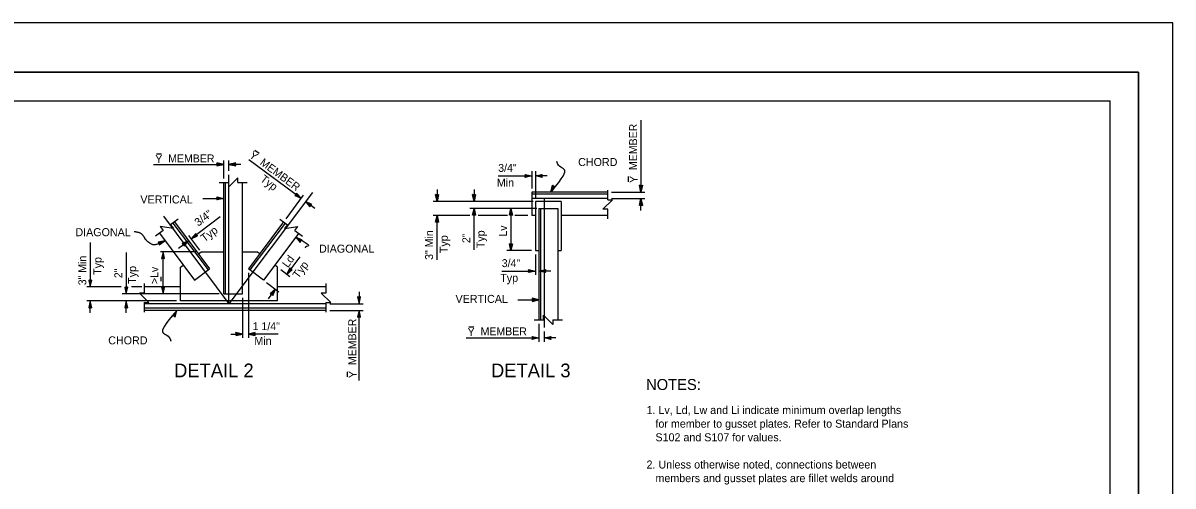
# Model space of a CAD drawing. Extents: x -893 to 867, y -474 to 712.
# Drawn here: x -139 to 867, y 307 to 712 of the extents above; entities that cross this region are included whole.
import ezdxf

# ---------------------------------------------------------------- set-up
doc = ezdxf.new("R2010")
doc.units = 0
for name, color, linetype in [('60 Nongeo Data', 7, 'Continuous'), ('border_PLOTTING-ELEMENTS', 7, 'Continuous'), ('border_rw_22x34_Cut_Lines', 7, 'Continuous'), ('border_SHEET', 7, 'Continuous'), ('str_Center-Line-A', 7, 'Continuous'), ('str_Dimensions-A', 7, 'Continuous'), ('str_Misc-Steel-B', 7, 'Continuous'), ('str_Misc-Steel-C', 7, 'Continuous'), ('str_Misc-Steel-D', 7, 'Continuous'), ('str_Text-A', 7, 'Continuous')]:
    doc.layers.add(name, color=color, linetype=linetype)

# ---------------------------------------------------------------- blocks, each defined once
blk = doc.blocks.new('AHT')
at = {"layer": '60 Nongeo Data'}
blk.add_lwpolyline([(-5.9055, 1.3189), (0, 0), (-5.9059, -1.3094), (-5.6957, -0.9602), (-1.3693, -0.0035), (-5.6968, 0.9693), (-5.4886, 0.6205), (-2.7193, 0.002), (-5.4858, -0.6114), (-5.2756, -0.2622), (-4.0791, 0.0031), (-5.2799, 0.2713), (-5.1181, 0), (-5.9059, -1.3094), (-5.1181, 0)], close=True, dxfattribs=at)

msp = doc.modelspace()

# ---------------------------------------------------------------- linework, layer by layer
at = {"layer": 'border_PLOTTING-ELEMENTS'}
for points in [[(-893.5, -474), (866.5, -474), (866.5, 712), (-893.5, 712)], [(-863.5, -431), (836.5, -431), (836.5, 669), (-863.5, 669)]]:
    msp.add_lwpolyline(points, close=True, dxfattribs=at)
at = {"layer": 'border_rw_22x34_Cut_Lines'}
for p, q in [((-863.5, 669), (836.5, 669)), ((836.5, 669), (836.5, -431))]:
    msp.add_line(p, q, dxfattribs=at)
at = {"layer": 'border_SHEET'}
for p in [(-813.5, 644), (811.5, -406)]:
    msp.add_line(p, (811.5, 644), dxfattribs=at)
at = {"layer": 'str_Center-Line-A'}
for p, q in [((41.1, 466.7), (41.1, 579.3)), ((114, 563.9), (41.1, 466.7)), ((372.3, 558.5), (305.9, 558.5)), ((316.7, 558.5), (316.7, 445.9)), ((-16.3, 543.2), (41.1, 466.7)), ((125.8, 466.7), (-33.1, 466.7))]:
    msp.add_line(p, q, dxfattribs=at)
at = {"layer": 'str_Dimensions-A'}
for p, q in [((401.3, 627), (401.3, 564.3)), ((-24.8, 588.4), (36.5, 588.4)), ((36.5, 576), (36.5, 591.9)), ((41.1, 582.7), (41.1, 591.9)), ((51.5, 588.4), (41.1, 588.4)), ((58.3, 592.7), (104.2, 558.8)), ((276.5, 578.4), (305.9, 578.4)), ((305.9, 582.6), (305.9, 567.5)), ((309, 582.6), (309, 559.6)), ((319.3, 578.4), (309, 578.4)), ((223, 566.5), (223, 556.1)), ((255.4, 566.5), (255.4, 556.1)), ((375.7, 564.3), (404.8, 564.3)), ((18.2, 558.7), (36.5, 558.7)), ((91, 540.9), (106.2, 561.6)), ((116.2, 549.9), (107.9, 556)), ((307.1, 556.1), (219.5, 556.1)), ((375.7, 558.5), (404.8, 558.5)), ((401.3, 548.2), (401.3, 558.5)), ((251.6, 543.8), (219.5, 543.8)), ((223, 505), (223, 543.8)), ((308.6, 550), (251.6, 550)), ((255.4, 513.8), (255.4, 550)), ((284.7, 543.8), (259.1, 543.8)), ((310.4, 550), (284.1, 550)), ((287.6, 550), (287.6, 513.1)), ((302.5, 543.8), (290.9, 543.8)), ((33.5, 542.6), (8.1, 523.5)), ((15.6, 513.6), (6.1, 526.3)), ((-80.2, 520.2), (-80.2, 481.4)), ((-3, 515.2), (5.7, 521.7)), ((305.5, 513.1), (284.1, 513.1)), ((-48.8, 511.5), (-48.8, 475.2)), ((13.3, 512.1), (-18.8, 512.1)), ((-16.5, 475.2), (-16.5, 512.1)), ((103, 507.6), (91.7, 492.5)), ((309, 509.7), (309, 491.8)), ((58.1, 493.6), (58.1, 436.8)), ((86.3, 496.5), (94.4, 490.4)), ((279.6, 495.2), (309, 495.2)), ((322.4, 495.2), (312, 495.2)), ((74, 485.2), (84.6, 477.2)), ((-53.3, 481.4), (-83.3, 481.4)), ((32.5, 475.2), (-52.3, 475.2)), ((-35, 481.4), (-44.2, 481.4)), ((75.6, 471), (81.8, 479.3)), ((154.8, 477.1), (154.8, 466.7)), ((-4.8, 469.1), (-83.3, 469.1)), ((-80.2, 458.7), (-80.2, 469.1)), ((-48.8, 458.7), (-48.8, 469.1)), ((52.9, 471.8), (52.9, 436.8)), ((129.2, 466.7), (158.3, 466.7)), ((293.8, 470.1), (312.1, 470.1)), ((129.2, 460.9), (158.3, 460.9)), ((154.8, 399.6), (154.8, 460.9)), ((312, 449.2), (312, 433.3)), ((316.7, 442.5), (316.7, 433.3)), ((42.6, 440.2), (52.9, 440.2)), ((84.2, 440.2), (58.1, 440.2)), ((248.4, 436.8), (312, 436.8)), ((327, 436.8), (316.7, 436.8))]:
    msp.add_line(p, q, dxfattribs=at)
for points, degree in [([(322.5, 564.3), (345.3, 591.1), (330.2, 580.1), (327.8, 591.1)], 3), ([(-15, 521.6), (-22.8, 517.7), (-27.3, 518.7), (-32.1, 522.8), (-32.6, 524.6), (-36.3, 529), (-41.7, 529.5)], 2), ([(99.5, 524.9), (118.1, 515.1), (107.7, 518.3), (107.6, 515.1)], 3), ([(-15, 521.6), (-19.6, 520.2), (-17.2, 520.7), (-17.2, 520.2)], 3), ([(-4.6, 460.9), (-27.4, 434.1), (-12.3, 445.1), (-9.8, 434.1)], 3)]:
    msp.add_open_spline(points, degree=degree, dxfattribs=at)
at = {"layer": 'str_Misc-Steel-B'}
for p, q in [((309, 556.1), (309, 513.1)), ((331.6, 556.1), (309, 556.1)), ((331.6, 556.1), (331.6, 513.1)), ((309, 513.1), (312, 513.1)), ((328.5, 513.1), (331.6, 513.1)), ((14.3, 510.2), (16.7, 512.1)), ((16.7, 512.1), (36.5, 512.1)), ((52.9, 512.1), (65.5, 512.1)), ((68, 510.2), (65.5, 512.1)), ((-1.3, 498.5), (1.1, 500.4)), ((-1.3, 469.1), (-1.3, 498.5)), ((83.6, 498.5), (81.1, 500.4)), ((83.6, 469.1), (83.6, 498.5)), ((83.6, 469.1), (-1.3, 469.1))]:
    msp.add_line(p, q, dxfattribs=at)
at = {"layer": 'str_Misc-Steel-C'}
for p, q in [((40.6, 568.4), (48.8, 576.6)), ((48.8, 572.5), (48.8, 576.6)), ((32.4, 572.5), (40.6, 572.5)), ((36.5, 475.2), (36.5, 572.5)), ((38, 475.2), (38, 572.5)), ((40.6, 572.5), (40.6, 568.4)), ((48.8, 572.5), (57, 572.5)), ((52.9, 475.2), (52.9, 572.5)), ((312, 550), (312, 452.7)), ((312, 550), (328.5, 550)), ((313.6, 550), (313.6, 452.7)), ((328.5, 550), (328.5, 452.7)), ((-3.4, 540.6), (-10, 535.7)), ((-7.9, 537.2), (22.9, 496.2)), ((-6.7, 538.2), (24.1, 497.1)), ((88.9, 538.2), (58.1, 497.1)), ((90.1, 537.2), (59.3, 496.2)), ((85.6, 540.6), (92.2, 535.7)), ((92.2, 535.7), (89.7, 532.4)), ((89.7, 532.4), (101.2, 534.1)), ((98.8, 530.8), (101.2, 534.1)), ((-16.5, 530.8), (-23.1, 525.8)), ((-19.8, 528.3), (11, 487.2)), ((102.1, 528.3), (71.3, 487.2)), ((98.8, 530.8), (105.3, 525.8)), ((11, 487.2), (24.1, 497.1)), ((71.3, 487.2), (58.1, 497.1)), ((36.5, 475.2), (52.9, 475.2)), ((307.9, 452.7), (316.1, 452.7)), ((316.1, 452.7), (316.1, 456.8)), ((316.1, 456.8), (324.4, 448.6)), ((324.4, 452.7), (332.6, 452.7)), ((324.4, 452.7), (324.4, 448.6))]:
    msp.add_line(p, q, dxfattribs=at)
msp.add_lwpolyline([(-10, 535.7), (-7.5, 532.4), (-19, 534.1), (-16.5, 530.8)], dxfattribs=at)
at = {"layer": 'str_Misc-Steel-D'}
for p, q in [((372.3, 564.3), (305.9, 564.3)), ((305.9, 564.3), (305.9, 543.8)), ((372.3, 557.6), (372.3, 565.9)), ((372.3, 562.3), (305.9, 562.3)), ((368.1, 549.2), (376.4, 557.6)), ((372.3, 557.6), (376.4, 557.6)), ((309, 543.8), (305.9, 543.8)), ((372.3, 543.8), (331.6, 543.8)), ((372.3, 549.2), (368.1, 549.2)), ((372.3, 540.8), (372.3, 549.2)), ((-33.1, 484.4), (-33.1, 476)), ((125.8, 484.4), (125.8, 476)), ((-33.1, 476), (-37.3, 476)), ((-37.3, 476), (-28.9, 467.7)), ((-1.3, 481.4), (-33.1, 481.4)), ((125.8, 481.4), (83.6, 481.4)), ((125.8, 476), (121.6, 476)), ((121.6, 476), (130, 467.7)), ((-33.1, 467.7), (-33.1, 459.3)), ((-33.1, 467.7), (-28.9, 467.7)), ((125.8, 462.9), (-33.1, 462.9)), ((125.8, 467.7), (125.8, 459.3)), ((125.8, 467.7), (130, 467.7)), ((125.8, 460.9), (-33.1, 460.9))]:
    msp.add_line(p, q, dxfattribs=at)
at = {"layer": 'str_Text-A'}
for p, q in [((-22.4, 597.7), (-17.8, 597.7)), ((63.7, 600.9), (67.4, 598.1)), ((390.4, 573.2), (390.4, 577.8)), ((-18.1, 486.5), (-18.1, 490.1)), ((250.7, 446.6), (255.3, 446.6)), ((144.8, 402.7), (144.8, 407.3))]:
    msp.add_line(p, q, dxfattribs=at)

# ---------------------------------------------------------------- block references
at = {"layer": 'str_Dimensions-A', "xscale": 1.0025045775084613}
for p, yscale in [((36.5, 588.4), -0.9976268619133597), ((305.9, 578.4), 0.9976268619133597), ((36.5, 558.7), 0.9976268619133597), ((309, 495.2), 0.9976268619133597), ((312.1, 470.1), -0.9976268619133597), ((52.9, 440.2), -0.9976268619133597), ((312, 436.8), 0.9976268619133597)]:
    msp.add_blockref('AHT', p, dxfattribs=dict(at, yscale=yscale))
at = {"layer": 'str_Dimensions-A'}
for p, xscale, yscale, rotation in [((41.1, 588.4), 1.0025045775084613, -0.9976268619133597, 180), ((309, 578.4), 1.0025045775084613, 0.9976268619133597, 180), ((104.2, 558.8), 1.0025045775084616, -0.9976268619133595, -36.51891384353758), ((322.5, 564.3), 1.0025045775084616, 0.9976268619133597, -115.85500279480009), ((401.3, 564.3), 1.0025045775084613, 0.9976268619133597, -90), ((107.9, 556), 1.0025045775084616, -0.9976268619133597, 143.4810861564599), ((223, 556.1), 1.0025045775084613, 0.9976268619133597, -90), ((255.4, 556.1), 1.0025045775084613, 0.9976268619133597, -90), ((401.3, 558.5), 1.0025045775084613, 0.9976268619133597, 90), ((223, 543.8), 1.0025045775084613, 0.9976268619133597, 90), ((255.4, 550), 1.0025045775084613, 0.9976268619133597, 90), ((287.6, 550), 1.0025045775084613, 0.9976268619133597, 90), ((8.1, 523.5), 1.0025045775084613, -0.9976268619133593, -143.13010235414157), ((99.5, 524.9), 1.0025045775084616, -0.9976268619133597, 141.5880095442709), ((-15, 521.6), 1.0025045775084611, -0.9976268619133595, 23.288687111249327), ((5.7, 521.7), 1.0025045775084613, -0.9976268619133593, 36.86989764585841), ((287.6, 513.1), 1.0025045775084613, 0.9976268619133597, -90), ((-16.5, 512.1), 1.0025045775084613, -0.9976268619133597, 90), ((91.7, 492.5), 1.0025045775084616, -0.9976268619133593, -126.86989764584473), ((312, 495.2), 1.0025045775084613, 0.9976268619133597, 180), ((-80.2, 481.4), 1.0025045775084613, -0.9976268619133597, -90), ((-48.8, 475.2), 1.0025045775084613, -0.9976268619133597, -90), ((-16.5, 475.2), 1.0025045775084613, -0.9976268619133597, -90), ((81.8, 479.3), 1.0025045775084616, -0.9976268619133597, 53.130102354148356), ((154.8, 466.7), 1.0025045775084613, -0.9976268619133597, -90), ((-80.2, 469.1), 1.0025045775084613, -0.9976268619133597, 90), ((-48.8, 469.1), 1.0025045775084613, -0.9976268619133597, 90), ((-4.6, 460.9), 1.0025045775084616, -0.9976268619133597, 64.14499719105818), ((154.8, 460.9), 1.0025045775084613, -0.9976268619133597, 90), ((58.1, 440.2), 1.0025045775084613, -0.9976268619133597, 180), ((316.7, 436.8), 1.0025045775084613, 0.9976268619133597, 180)]:
    msp.add_blockref('AHT', p, dxfattribs=dict(at, xscale=xscale, yscale=yscale, rotation=rotation))

# ---------------------------------------------------------------- texts
at = {"layer": 'str_Text-A'}
for s, height, rotation, p in [('MEMBER', 6.9, 90, (397.9, 583.5)), ('Y', 7, 360, (-23.4, 589.7)), ('MEMBER', 6.9, 360, (-12.1, 590.2)), ('Y', 7, 323.6384, (58.1, 595)), ('MEMBER', 6.9, 323.6384, (67.5, 588.7)), ('Typ', 7, 323.1151, (67.8, 574.3)), ('Y', 7, 90, (398.4, 572.2)), ('3/4"', 7, 36.8699, (14.2, 533.9)), ('Typ', 7, 36.8699, (19.6, 520.2)), ('Lv', 6.9, 90, (284.1, 525.3)), ('3" Min', 6.9, 90, (219.5, 505)), ('Typ', 7, 90, (232.4, 510.9)), ('2"', 6.9, 90, (252, 519.7)), ('Typ', 7, 90, (264.6, 515.2)), ('3" Min', 6.9, 90, (-83.7, 482.8)), ('Typ', 7, 90, (-70.4, 491.9)), ('Ld', 6.9, 53.1301, (92.5, 497.6)), ('Typ', 7, 53.1151, (101.7, 488.1)), ('2"', 6.9, 90, (-52.2, 489)), ('Typ', 7, 90, (-40.1, 484.1)), ('>Lv', 6.9, 90, (-20.7, 483.8)), ('MEMBER', 6.9, 90, (152.3, 413.1)), ('Y', 7, 360, (249.7, 438.6)), ('MEMBER', 6.9, 360, (261.1, 439.1)), ('Y', 7, 90, (152.8, 401.7))]:
    msp.add_text(s, height=height, rotation=rotation, dxfattribs=at).set_placement(p)
for s, height, p in [('CHORD', 7, (346.4, 587)), ('3/4"', 6.9, (276.5, 581.9)), ('Min', 7, (275.3, 569)), ('VERTICAL', 7, (-36.4, 554.3)), ('DIAGONAL', 7, (-93.2, 525.7)), ('DIAGONAL', 7, (119.8, 511.3)), ('3/4"', 6.9, (279.6, 498.7)), ('Typ', 7, (278.3, 485.8)), ('VERTICAL', 7, (239.2, 467.4)), ('1 1/4"', 6.9, (61.8, 443.6)), ('CHORD', 7, (-64.5, 431.2)), ('Min', 7, (63.3, 430.7)), ('DETAIL 2', 12, (-6.9, 402.4)), ('DETAIL 3', 12, (270.2, 402.4)), ('NOTES:', 9.62, (405.8, 391.3)), ('1. Lv, Ld, Lw and Li indicate minimum overlap lengths', 7, (406.2, 370.3)), ('   for member to gusset plates. Refer to Standard Plans', 7, (406.2, 358.4)), ('   S102 and S107 for values.', 7, (406.2, 346.5)), ('2. Unless otherwise noted, connections between', 7, (406.2, 322.7)), ('   members and gusset plates are fillet welds around', 7, (406.2, 310.8))]:
    msp.add_text(s, height=height, dxfattribs=at).set_placement(p)

doc.saveas('drawing.dxf')
